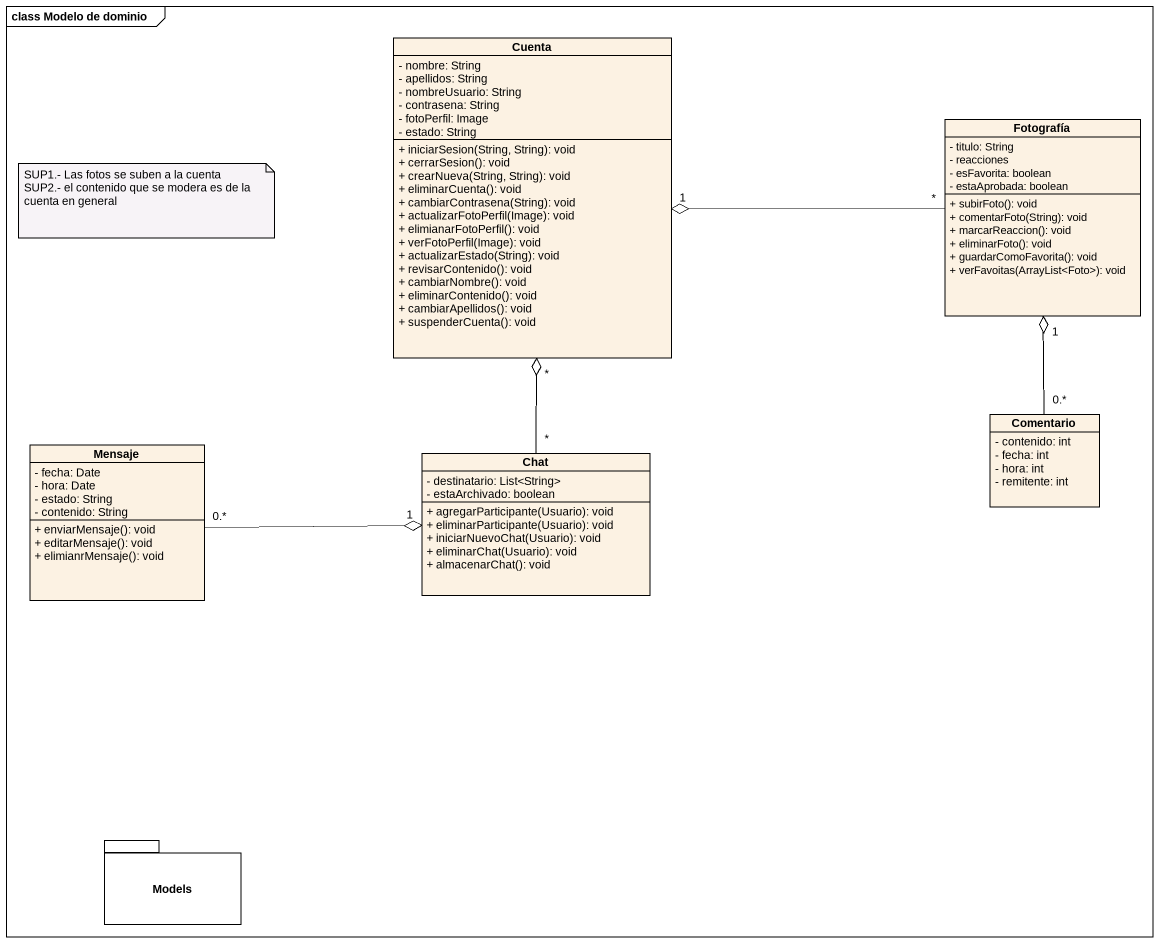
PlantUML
@startuml
mainframe class Modelo de dominio
hide circle
hide empty members
skinparam classAttributeIconSize 0
class Cuenta {
  - nombre: String
  - apellidos: String
  - nombreUsuario: String
  - contrasena: String
  - fotoPerfil: Image
  - estado: String
  + iniciarSesion(String, String): void
  + cerrarSesion(): void
  + crearNueva(String, String): void
  + eliminarCuenta(): void
  + cambiarContrasena(String): void
  + actualizarFotoPerfil(Image): void
  + elimianarFotoPerfil(): void
  + verFotoPerfil(Image): void
  + actualizarEstado(String): void
  + revisarContenido(): void
  + cambiarNombre(): void
  + eliminarContenido(): void
  + cambiarApellidos(): void
  + suspenderCuenta(): void
}
class Fotografía {
  - titulo: String
  - reacciones
  - esFavorita: boolean
  - estaAprobada: boolean
  + subirFoto(): void
  + comentarFoto(String): void
  + marcarReaccion(): void
  + eliminarFoto(): void
  + guardarComoFavorita(): void
  + verFavoitas(ArrayList<Foto>): void
}
class Comentario {
  - contenido: int
  - fecha: int
  - hora: int
  - remitente: int
}
class Mensaje {
  - fecha: Date
  - hora: Date
  - estado: String
  - contenido: String
  + enviarMensaje(): void
  + editarMensaje(): void
  + elimianrMensaje(): void
}
class Chat {
  - destinatario: List<String>
  - estaArchivado: boolean
  + agregarParticipante(Usuario): void
  + eliminarParticipante(Usuario): void
  + iniciarNuevoChat(Usuario): void
  + eliminarChat(Usuario): void
  + almacenarChat(): void
}
package Models {
}
Fotografía "*" -left-o "1" Cuenta
Comentario "0.*" -up-o "1" Fotografía
Mensaje "0.*" -right-o "1" Chat
Chat "*" -up-o "*" Cuenta
note as N1
  SUP1.- Las fotos se suben a la cuenta
  SUP2.- el contenido que se modera es de la cuenta en general
end note
@enduml
